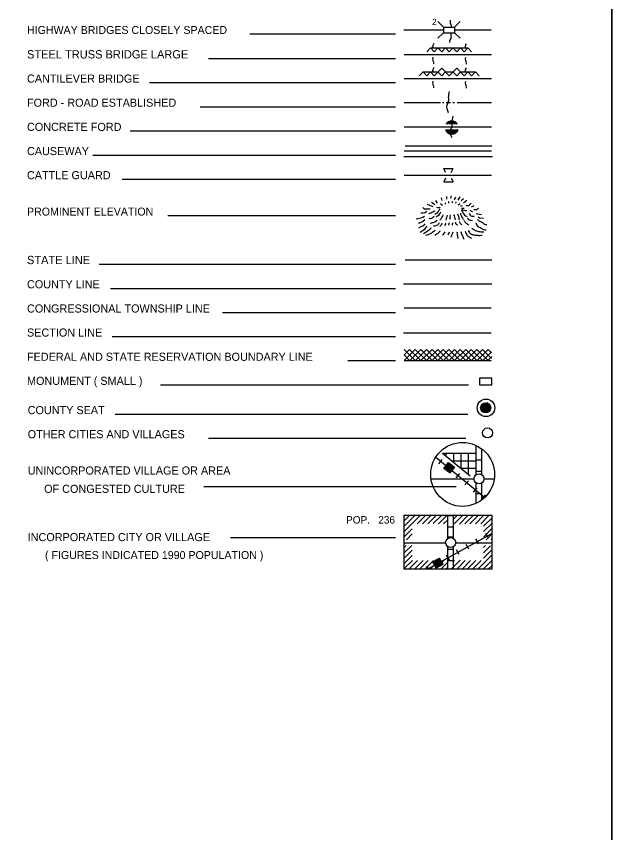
# Model space of a CAD drawing. Extents: x 1590636 to 2162085, y 16166019 to 16543965.
# Drawn here: x 1948973 to 1980830, y 16255732 to 16299384 of the extents above; entities that cross this region are included whole.
import ezdxf

# ---------------------------------------------------------------- set-up
doc = ezdxf.new("R2010")
doc.units = 0
doc.layers.add('L12', color=7, linetype='Continuous')
doc.layers.add('L23', color=7, linetype='Continuous')

msp = doc.modelspace()

# ---------------------------------------------------------------- linework, layer by layer
at = {"layer": 'L12'}
for p, q in [((1969713, 16298658), (1971830, 16298658)), ((1972427, 16298658), (1974386, 16298658)), ((1969729, 16297338), (1974402, 16297338)), ((1969729, 16296054), (1974402, 16296054)), ((1969729, 16294771), (1971661, 16294771)), ((1971777, 16294771), (1971851, 16294771)), ((1971978, 16294771), (1972205, 16294771)), ((1972337, 16294771), (1972422, 16294771)), ((1972564, 16294771), (1974402, 16294771)), ((1969729, 16293472), (1974402, 16293472)), ((1969729, 16292189), (1974402, 16292189)), ((1969729, 16290890), (1974402, 16290890)), ((1971160, 16274648), (1973462, 16274648)), ((1974006, 16274648), (1974544, 16274648)), ((1969702, 16271237), (1971946, 16271237)), ((1972485, 16271237), (1974386, 16271237))]:
    msp.add_line(p, q, dxfattribs=at)
at = {"layer": 'L23'}
for p, q in [((1980830, 16175286), (1980829, 16343246)), ((1971830, 16298805), (1971529, 16299106)), ((1972427, 16298805), (1972728, 16299106)), ((1971830, 16298805), (1971830, 16298504)), ((1971830, 16298805), (1972427, 16298805)), ((1972427, 16298805), (1972427, 16298505)), ((1961476, 16298441), (1969264, 16298441)), ((1971830, 16298504), (1971529, 16298209)), ((1971830, 16298504), (1972427, 16298505)), ((1972427, 16298505), (1972728, 16298209)), ((1970938, 16297491), (1971138, 16297691)), ((1971128, 16297691), (1973134, 16297691)), ((1971138, 16297691), (1971339, 16297491)), ((1971339, 16297491), (1971534, 16297691)), ((1971534, 16297691), (1971735, 16297491)), ((1971735, 16297491), (1971936, 16297691)), ((1971936, 16297691), (1972136, 16297491)), ((1972136, 16297491), (1972337, 16297691)), ((1972337, 16297691), (1972538, 16297491)), ((1972538, 16297491), (1972738, 16297691)), ((1972738, 16297691), (1972939, 16297491)), ((1972939, 16297491), (1973134, 16297691)), ((1973134, 16297691), (1973335, 16297491)), ((1959253, 16297132), (1969264, 16297132)), ((1970537, 16296208), (1970737, 16296408)), ((1970737, 16296408), (1970938, 16296208)), ((1970737, 16296408), (1971534, 16296408)), ((1970938, 16296208), (1971138, 16296408)), ((1971138, 16296408), (1971339, 16296208)), ((1971339, 16296208), (1971735, 16296609)), ((1971534, 16296408), (1971735, 16296208)), ((1971735, 16296609), (1972136, 16296208)), ((1971735, 16296208), (1971936, 16296408)), ((1971936, 16296408), (1972337, 16296408)), ((1972136, 16296208), (1972538, 16296609)), ((1972337, 16296408), (1972538, 16296208)), ((1972538, 16296609), (1972939, 16296208)), ((1972538, 16296208), (1972738, 16296408)), ((1972738, 16296408), (1973536, 16296408)), ((1972939, 16296208), (1973134, 16296408)), ((1973134, 16296408), (1973335, 16296208)), ((1973335, 16296208), (1973536, 16296408)), ((1973536, 16296408), (1973736, 16296208)), ((1956101, 16295838), (1969264, 16295838)), ((1958805, 16294550), (1969264, 16294550)), ((1971989, 16293625), (1972110, 16293757)), ((1972052, 16293625), (1972205, 16293773)), ((1972136, 16293625), (1972295, 16293784)), ((1972205, 16293625), (1972353, 16293784)), ((1972268, 16293625), (1972406, 16293757)), ((1972337, 16293625), (1972453, 16293742)), ((1972422, 16293625), (1972495, 16293705)), ((1972485, 16293625), (1972538, 16293673)), ((1972543, 16293625), (1972564, 16293641)), ((1955072, 16293256), (1969264, 16293256)), ((1971952, 16293309), (1971978, 16293324)), ((1971967, 16293256), (1972047, 16293324)), ((1972004, 16293214), (1972121, 16293324)), ((1972036, 16293182), (1972184, 16293324)), ((1972068, 16293150), (1972253, 16293324)), ((1972121, 16293124), (1972321, 16293324)), ((1972163, 16293097), (1972385, 16293324)), ((1972226, 16293092), (1972469, 16293324)), ((1972295, 16293082), (1972538, 16293324)), ((1972379, 16293097), (1972601, 16293324)), ((1969787, 16292459), (1974417, 16292459)), ((1953060, 16291962), (1969264, 16291962)), ((1969713, 16291883), (1974444, 16291883)), ((1971946, 16291038), (1971846, 16291239)), ((1971846, 16291239), (1972342, 16291239)), ((1972247, 16291038), (1972342, 16291239)), ((1971946, 16290737), (1971846, 16290542)), ((1972247, 16290737), (1972342, 16290542)), ((1954639, 16290674), (1969264, 16290674)), ((1971846, 16290542), (1972342, 16290542)), ((1957089, 16288731), (1969264, 16288731)), ((1969787, 16286370), (1974417, 16286370)), ((1953403, 16286133), (1969264, 16286133)), ((1969687, 16285082), (1974417, 16285082)), ((1954021, 16284839), (1969264, 16284839)), ((1969718, 16283788), (1974386, 16283788)), ((1960003, 16283545), (1969264, 16283545)), ((1969687, 16282463), (1974386, 16282463)), ((1954105, 16282257), (1969264, 16282257)), ((1969718, 16281570), (1970320, 16280974)), ((1969729, 16280979), (1970320, 16281570)), ((1969729, 16281275), (1970019, 16281570)), ((1970019, 16281570), (1970621, 16280974)), ((1970030, 16280979), (1970621, 16281570)), ((1970320, 16281570), (1970922, 16280974)), ((1970331, 16280979), (1970922, 16281570)), ((1970621, 16281570), (1971218, 16280974)), ((1970626, 16280979), (1971218, 16281570)), ((1970922, 16281570), (1971519, 16280974)), ((1970927, 16280979), (1971519, 16281570)), ((1971218, 16281570), (1971820, 16280974)), ((1971228, 16280979), (1971820, 16281570)), ((1971519, 16281570), (1972121, 16280974)), ((1971529, 16280979), (1972121, 16281570)), ((1971820, 16281570), (1972422, 16280974)), ((1971830, 16280979), (1972422, 16281570)), ((1972121, 16281570), (1972722, 16280974)), ((1972126, 16280979), (1972722, 16281570)), ((1972422, 16281570), (1973018, 16280974)), ((1972427, 16280979), (1973018, 16281570)), ((1972722, 16281570), (1973319, 16280974)), ((1972728, 16280979), (1973319, 16281570)), ((1973018, 16281570), (1973620, 16280974)), ((1973029, 16280979), (1973620, 16281570)), ((1973319, 16281570), (1973921, 16280974)), ((1973330, 16280979), (1973921, 16281570)), ((1973620, 16281570), (1974222, 16280974)), ((1973631, 16280979), (1974222, 16281570)), ((1973921, 16281570), (1974402, 16281090)), ((1974222, 16281570), (1974396, 16281396)), ((1969718, 16281275), (1970014, 16280979)), ((1973947, 16280995), (1974402, 16281449)), ((1974201, 16280979), (1974417, 16281190)), ((1969264, 16280963), (1966719, 16280963)), ((1969718, 16280974), (1974386, 16280974)), ((1956687, 16279675), (1973161, 16279675)), ((1954269, 16278112), (1973129, 16278112)), ((1959253, 16276823), (1973034, 16276823)), ((1973578, 16274880), (1973578, 16276438)), ((1971777, 16276021), (1973578, 16276021)), ((1971978, 16275873), (1971978, 16276021)), ((1972379, 16275530), (1972379, 16276021)), ((1972781, 16275229), (1972781, 16276021)), ((1973177, 16274880), (1973177, 16276021)), ((1973879, 16274880), (1973879, 16276253)), ((1971577, 16275456), (1971762, 16275688)), ((1972062, 16275461), (1972163, 16275472)), ((1972078, 16275487), (1972136, 16275487)), ((1972263, 16275620), (1973578, 16275620)), ((1973578, 16275672), (1973879, 16275672)), ((1971851, 16275213), (1972411, 16275271)), ((1971878, 16275239), (1972379, 16275287)), ((1971888, 16275197), (1972385, 16275245)), ((1971904, 16275266), (1972353, 16275313)), ((1971909, 16275171), (1972369, 16275223)), ((1971930, 16275297), (1972326, 16275340)), ((1971946, 16275324), (1972295, 16275366)), ((1971946, 16275150), (1972337, 16275187)), ((1971967, 16275355), (1972268, 16275382)), ((1971967, 16275128), (1972321, 16275165)), ((1971989, 16275382), (1972247, 16275403)), ((1971994, 16275107), (1972295, 16275139)), ((1972020, 16275414), (1972210, 16275429)), ((1972020, 16275081), (1972279, 16275113)), ((1972036, 16275440), (1972184, 16275445)), ((1972052, 16275086), (1972237, 16275324)), ((1972052, 16275055), (1972253, 16275081)), ((1972078, 16275039), (1972226, 16275055)), ((1972105, 16275012), (1972210, 16275023)), ((1972781, 16275223), (1973578, 16275223)), ((1973578, 16275070), (1973879, 16275070)), ((1972126, 16274996), (1972184, 16274996)), ((1972511, 16274706), (1972701, 16274938)), ((1959010, 16274236), (1972501, 16274236)), ((1972976, 16274331), (1973171, 16274553)), ((1973435, 16273946), (1973631, 16274178)), ((1973578, 16273338), (1973578, 16274431)), ((1973879, 16273523), (1973879, 16274431)), ((1973578, 16273872), (1973879, 16273872)), ((1973905, 16273565), (1974095, 16273798)), ((1969713, 16272383), (1970019, 16272699)), ((1969713, 16272103), (1970304, 16272699)), ((1969729, 16271828), (1970568, 16272678)), ((1970420, 16272240), (1970869, 16272689)), ((1970706, 16272245), (1971144, 16272689)), ((1970996, 16272240), (1971445, 16272699)), ((1971286, 16272256), (1971714, 16272678)), ((1971561, 16272245), (1972004, 16272699)), ((1971835, 16272245), (1972062, 16272462)), ((1972062, 16272689), (1972363, 16272689)), ((1972062, 16271469), (1972062, 16272689)), ((1972363, 16271480), (1972363, 16272689)), ((1972369, 16272488), (1972580, 16272705)), ((1972406, 16272240), (1972844, 16272689)), ((1972680, 16272230), (1973129, 16272689)), ((1972976, 16272245), (1973414, 16272689)), ((1973245, 16272240), (1973694, 16272689)), ((1973536, 16272240), (1973979, 16272689)), ((1973821, 16272240), (1974259, 16272689)), ((1973979, 16272124), (1974428, 16272573)), ((1969718, 16271548), (1970162, 16271981)), ((1972062, 16272087), (1972363, 16272087)), ((1973979, 16271839), (1974428, 16272288)), ((1973984, 16271554), (1974428, 16272008)), ((1969855, 16271390), (1970162, 16271707)), ((1972062, 16271548), (1972363, 16271548)), ((1974243, 16271469), (1974095, 16271728)), ((1974111, 16271395), (1974428, 16271723)), ((1960436, 16271511), (1969254, 16271511)), ((1969718, 16270978), (1969829, 16271089)), ((1969718, 16270688), (1970130, 16271089)), ((1973192, 16270888), (1973045, 16271147)), ((1973720, 16271179), (1973567, 16271437)), ((1973969, 16270978), (1974085, 16271089)), ((1974386, 16271395), (1974428, 16271437)), ((1969718, 16270403), (1970151, 16270846)), ((1972062, 16269838), (1972062, 16271020)), ((1972062, 16270888), (1972363, 16270888)), ((1972363, 16269838), (1972363, 16271020)), ((1972670, 16270598), (1972522, 16270857)), ((1973979, 16270704), (1974354, 16271078)), ((1973979, 16270413), (1974417, 16270857)), ((1969713, 16269838), (1970172, 16270286)), ((1969729, 16270128), (1970162, 16270561)), ((1969993, 16269838), (1970447, 16270281)), ((1970294, 16269848), (1970737, 16270281)), ((1970568, 16269838), (1971012, 16270286)), ((1970853, 16269838), (1971302, 16270286)), ((1971138, 16269848), (1971571, 16270281)), ((1971270, 16270186), (1971286, 16270239)), ((1971286, 16270154), (1971318, 16270255)), ((1971302, 16270128), (1971344, 16270271)), ((1971318, 16270107), (1971376, 16270286)), ((1971344, 16270065), (1971413, 16270313)), ((1971360, 16270028), (1971445, 16270329)), ((1971376, 16270007), (1971471, 16270344)), ((1971387, 16269970), (1971503, 16270355)), ((1971402, 16269822), (1971872, 16270297)), ((1971413, 16269938), (1971534, 16270381)), ((1971429, 16269906), (1971561, 16270387)), ((1971445, 16269880), (1971593, 16270413)), ((1971471, 16269896), (1971614, 16270381)), ((1971619, 16270012), (1971471, 16270281)), ((1971503, 16269911), (1971630, 16270355)), ((1971534, 16269933), (1971645, 16270313)), ((1971571, 16269948), (1971661, 16270286)), ((1971593, 16269964), (1971677, 16270255)), ((1971630, 16269980), (1971693, 16270228)), ((1972147, 16270307), (1971994, 16270572)), ((1972062, 16270286), (1972363, 16270286)), ((1972263, 16269832), (1972722, 16270297)), ((1972342, 16270207), (1972427, 16270286)), ((1972554, 16269848), (1972997, 16270286)), ((1972839, 16269838), (1973277, 16270286)), ((1973113, 16269832), (1973567, 16270286)), ((1973414, 16269853), (1973852, 16270286)), ((1973689, 16269838), (1974412, 16270572)), ((1973969, 16269838), (1974412, 16270281)), ((1971028, 16269848), (1970943, 16269991)), ((1971661, 16270007), (1971719, 16270197)), ((1971688, 16270012), (1971735, 16270165)), ((1971703, 16269848), (1972047, 16270186)), ((1971719, 16270028), (1971751, 16270139)), ((1971746, 16270049), (1971762, 16270107)), ((1971978, 16269832), (1972052, 16269911)), ((1974243, 16269838), (1974417, 16270007))]:
    msp.add_line(p, q, dxfattribs=at)
for points in [[(1698364, 16343246), (1980829, 16343246), (1980830, 16175286), (1698364, 16175286)], [(1974412, 16279675), (1974412, 16280029), (1973763, 16280029), (1973763, 16279675)], [(1971851, 16275213), (1972105, 16275524), (1972411, 16275271), (1972163, 16274965)], [(1971445, 16269880), (1971255, 16270223), (1971593, 16270413), (1971788, 16270070)]]:
    msp.add_lwpolyline(points, close=True, dxfattribs=at)
for points in [[(1971360, 16289306), (1971181, 16289422)], [(1971503, 16289396), (1971429, 16289538)], [(1971762, 16289533), (1971730, 16289670)], [(1972004, 16289612), (1972010, 16289755)], [(1972226, 16289639), (1972253, 16289792)], [(1972427, 16289575), (1972485, 16289739)], [(1972612, 16289554), (1972722, 16289723)], [(1972781, 16289533), (1972902, 16289649)], [(1972902, 16289406), (1973087, 16289549)], [(1971112, 16289074), (1970822, 16289074), (1970769, 16289121), (1970727, 16289158)], [(1971270, 16289206), (1970980, 16289317)], [(1973330, 16289206), (1973419, 16289238), (1973451, 16289264)], [(1973451, 16289058), (1973594, 16289058), (1973705, 16289121)], [(1970822, 16288688), (1970727, 16288625), (1970610, 16288583), (1970463, 16288556), (1970368, 16288546)], [(1970943, 16288942), (1970853, 16288884), (1970727, 16288857), (1970621, 16288857)], [(1973578, 16288847), (1973652, 16288820), (1973868, 16288789)], [(1973689, 16288657), (1973752, 16288604), (1973963, 16288588)], [(1970827, 16288498), (1970727, 16288408), (1970610, 16288356), (1970478, 16288313)], [(1970838, 16288282), (1970737, 16288181), (1970626, 16288129), (1970494, 16288065)], [(1973926, 16278640), (1974196, 16278714), (1973905, 16278629), (1974222, 16278687), (1973884, 16278582), (1974222, 16278666), (1974227, 16278672), (1973847, 16278555), (1974285, 16278640), (1973868, 16278508), (1974301, 16278587), (1973837, 16278439), (1974322, 16278555), (1973826, 16278355), (1974322, 16278497), (1973879, 16278339), (1974328, 16278455), (1973879, 16278270), (1974285, 16278397), (1973969, 16278228), (1974270, 16278339), (1974069, 16278212), (1974270, 16278291), (1974301, 16278413), (1973884, 16278312)], [(1971777, 16276021), (1973261, 16274806)], [(1971413, 16275804), (1974037, 16273655)], [(1971239, 16272689), (1969713, 16272689), (1969713, 16269838), (1974428, 16269838), (1974428, 16272689), (1971239, 16272689)], [(1971022, 16269853), (1974417, 16271738)]]:
    msp.add_lwpolyline(points, dxfattribs=at)
for centre, radius in [((1974104, 16278451), 469), ((1974086, 16278451), 269), ((1974189, 16277108), 269), ((1973730, 16274651), 269), ((1972214, 16271243), 269)]:
    msp.add_circle(centre, radius, dxfattribs=at)
for start, end in [(33.1356, 146.8644), (198.6495, 341.3505)]:
    msp.add_arc((1972270, 16293436), 355, start, end, dxfattribs=at)
msp.add_ellipse((1972853, 16274889), major_axis=(-10, -1709), ratio=0.999925, dxfattribs=at)
for points in [[(1972253, 16298816), (1972253, 16298879), (1972210, 16299006), (1972210, 16299165), (1972210, 16299175)], [(1972168, 16297982), (1972168, 16298072), (1972253, 16298283), (1972253, 16298483), (1972279, 16298504)], [(1971270, 16297707), (1971270, 16297797), (1971329, 16297950)], [(1973013, 16297707), (1973013, 16297797), (1973060, 16297913)], [(1971313, 16296841), (1971313, 16296905), (1971270, 16297031), (1971270, 16297190), (1971270, 16297200)], [(1973060, 16296831), (1973060, 16296899), (1973018, 16297026), (1973018, 16297179), (1973018, 16297190)], [(1971270, 16296424), (1971270, 16296514), (1971329, 16296667)], [(1973013, 16296424), (1973013, 16296514), (1973060, 16296630)], [(1971313, 16295558), (1971313, 16295621), (1971270, 16295748), (1971270, 16295907), (1971270, 16295917)], [(1973060, 16295548), (1973060, 16295616), (1973018, 16295738), (1973018, 16295896), (1973018, 16295907)], [(1972105, 16294217), (1972020, 16294639), (1972105, 16294850), (1972105, 16295046), (1972152, 16295373)], [(1972295, 16292881), (1972210, 16293309), (1972295, 16293515), (1972295, 16293715), (1972342, 16294037)], [(1972121, 16289396), (1972110, 16289449), (1972126, 16289496)], [(1972279, 16289406), (1972311, 16289449), (1972326, 16289491)], [(1972480, 16289391), (1972495, 16289417), (1972511, 16289465)], [(1971651, 16289063), (1971619, 16289047), (1971529, 16288905), (1971445, 16288831), (1971371, 16288799)], [(1971651, 16289174), (1971571, 16289137), (1971471, 16289164)], [(1971788, 16289264), (1971730, 16289322), (1971677, 16289354)], [(1971930, 16289338), (1971930, 16289391), (1971920, 16289396)], [(1972612, 16289306), (1972686, 16289348), (1972712, 16289380)], [(1972744, 16289259), (1972796, 16289248), (1972839, 16289264)], [(1972786, 16289132), (1972828, 16289121), (1972944, 16289121)], [(1972802, 16289042), (1972839, 16288921), (1972918, 16288805), (1973013, 16288715), (1973103, 16288688)], [(1972818, 16289074), (1972928, 16289016), (1973076, 16289005)], [(1973029, 16289280), (1973103, 16289264), (1973314, 16289391)], [(1973261, 16289016), (1973335, 16288958), (1973377, 16288958)], [(1971371, 16288973), (1971144, 16288863), (1971022, 16288831)], [(1971329, 16288683), (1971270, 16288630), (1971186, 16288567), (1971059, 16288567)], [(1971677, 16288905), (1971630, 16288831), (1971556, 16288741), (1971471, 16288673), (1971434, 16288646)], [(1971788, 16288762), (1971746, 16288641), (1971661, 16288525), (1971630, 16288472)], [(1972020, 16288757), (1971989, 16288614), (1971952, 16288488)], [(1972179, 16288762), (1972168, 16288641), (1972184, 16288540)], [(1972369, 16288773), (1972427, 16288641), (1972453, 16288509)], [(1972580, 16288820), (1972643, 16288641), (1972659, 16288540), (1972686, 16288498)], [(1972738, 16288857), (1972754, 16288773), (1972796, 16288699), (1972839, 16288583), (1972897, 16288525)], [(1973103, 16288599), (1973155, 16288540), (1973377, 16288472)], [(1973203, 16288863), (1973256, 16288746), (1973472, 16288699)], [(1970938, 16288155), (1970869, 16288071), (1970795, 16287970), (1970584, 16287822)], [(1971498, 16288488), (1971461, 16288440), (1971371, 16288382), (1971117, 16288313)], [(1971603, 16288350), (1971561, 16288271), (1971297, 16288155)], [(1971762, 16288329), (1971735, 16288266), (1971630, 16288123)], [(1971952, 16288329), (1971930, 16288266), (1971878, 16288181)], [(1972126, 16288340), (1972110, 16288250), (1972094, 16288208)], [(1972305, 16288340), (1972305, 16288298), (1972295, 16288213)], [(1972464, 16288372), (1972495, 16288287), (1972580, 16288229)], [(1972680, 16288414), (1972712, 16288340), (1972812, 16288255)], [(1972918, 16288467), (1972976, 16288387), (1973187, 16288240)], [(1973562, 16288356), (1973646, 16288171), (1973847, 16288065), (1973969, 16287981), (1974106, 16287970)], [(1973646, 16288540), (1973778, 16288424), (1973921, 16288366), (1973995, 16288282), (1974143, 16288250)], [(1971170, 16288065), (1971059, 16287949), (1970959, 16287875), (1970753, 16287754)], [(1971387, 16287949), (1971344, 16287912), (1971186, 16287791), (1970864, 16287659)], [(1971645, 16287896), (1971545, 16287796), (1971371, 16287664)], [(1971894, 16287854), (1971851, 16287764), (1971777, 16287675)], [(1972126, 16287849), (1972089, 16287733), (1972068, 16287696)], [(1972321, 16287838), (1972295, 16287748), (1972237, 16287616), (1972221, 16287579)], [(1972554, 16287838), (1972554, 16287738), (1972564, 16287706), (1972580, 16287574), (1972601, 16287506)], [(1972759, 16287875), (1972781, 16287764), (1972839, 16287648), (1972876, 16287564), (1972944, 16287463)], [(1972997, 16287896), (1973018, 16287807), (1973076, 16287696), (1973187, 16287590), (1973335, 16287516)], [(1973155, 16287923), (1973214, 16287822), (1973351, 16287722), (1973520, 16287690), (1973678, 16287675), (1973905, 16287675)], [(1973346, 16288065), (1973536, 16287933), (1973652, 16287896), (1973826, 16287865), (1973995, 16287854)]]:
    msp.add_spline(points, degree=3, dxfattribs=at)

# ---------------------------------------------------------------- texts
for s, height, p in [('2', 333, (1971218, 16298916)), ('HIGHWAY BRIDGES CLOSELY SPACED', 425.01, (1949544, 16298441)), ('STEEL TRUSS BRIDGE LARGE', 441.61, (1949544, 16297132)), ('CANTILEVER BRIDGE', 433.31, (1949544, 16295838)), ('FORD - ROAD ESTABLISHED', 433.31, (1949544, 16294550)), ('CONCRETE FORD', 433.31, (1949544, 16293256)), ('CAUSEWAY', 433.3, (1949544, 16291962)), ('CATTLE GUARD', 433.31, (1949544, 16290674)), ('PROMINENT ELEVATION', 425.01, (1949544, 16288731)), ('STATE LINE', 441.6, (1949544, 16286133)), ('COUNTY LINE', 433.31, (1949544, 16284839)), ('CONGRESSIONAL TOWNSHIP LINE', 433.31, (1949544, 16283545)), ('SECTION LINE', 433.31, (1949544, 16282257)), ('FEDERAL AND STATE RESERVATION BOUNDARY LINE', 433.31, (1949544, 16280963)), ('MONUMENT ( SMALL )', 433.31, (1949544, 16279675)), ('COUNTY SEAT', 433.31, (1949580, 16278112)), ('OTHER CITIES AND VILLAGES', 433.31, (1949580, 16276823)), ('UNINCORPORATED VILLAGE OR AREA', 433.31, (1949580, 16274880)), ('OF CONGESTED CULTURE', 433.31, (1950462, 16273903)), ('POP.   236', 400, (1966619, 16272261)), ('INCORPORATED CITY OR VILLAGE', 433.31, (1949580, 16271321)), ('( FIGURES INDICATED 1990 POPULATION )', 425.01, (1950510, 16270366))]:
    msp.add_text(s, height=height, dxfattribs=at).set_placement(p)

doc.saveas('drawing.dxf')
